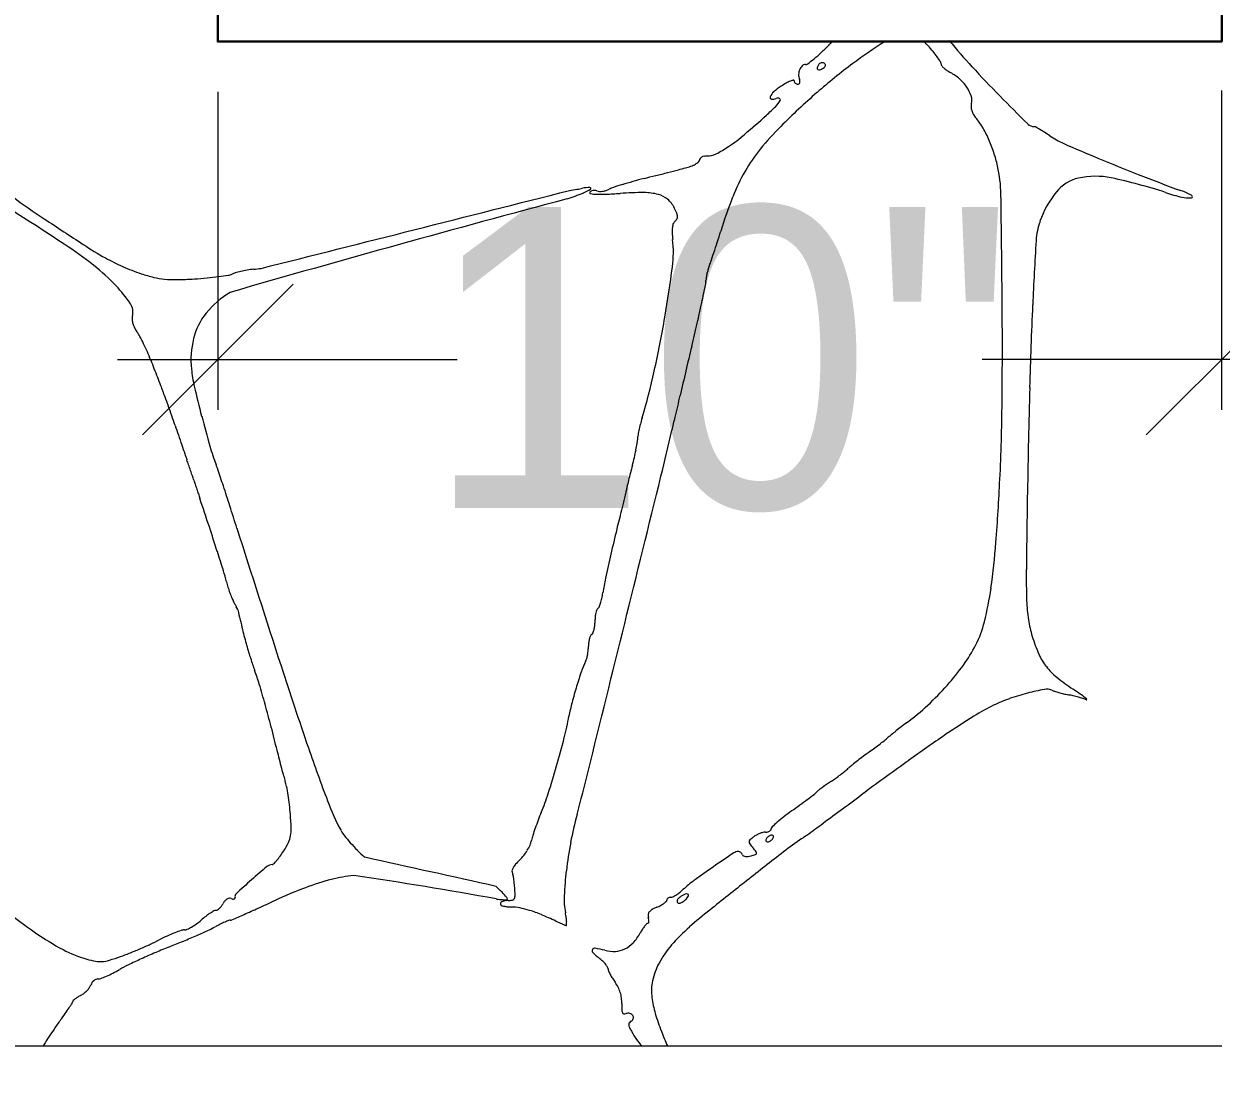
# Model space of a CAD drawing. Header units: millimetres. Extents: x 56222 to 3066687, y -650199 to -121287.
# Drawn here: x 141472.14 to 141484.07, y -184165.5 to -184155.07 of the extents above; entities that cross this region are included whole.
import ezdxf

# ---------------------------------------------------------------- set-up
doc = ezdxf.new("R2010")
doc.units = ezdxf.units.MM
doc.header["$MEASUREMENT"] = 0
doc.header["$PDMODE"] = 35
doc.linetypes.add('DASHED', pattern=[0.75, 0.5, -0.25])
doc.layers.get('Defpoints').update_dxf_attribs({"color": 220})
for name, color, linetype, lineweight in [('FURNITURE', 32, 'Continuous', 9), ('furniture dimensions', 1, 'DASHED', 0), ('wall', 7, 'Continuous', 30), ('XX~SLAB ( BEAM )~ ( DIM )', 7, 'Continuous', 9)]:
    doc.layers.add(name, color=color, linetype=linetype, lineweight=lineweight)
doc.styles.add('century g', font='GOTHIC.TTF')
doc.dimstyles.new('Archana', dxfattribs={"dimtxt": 2, "dimasz": 0.75, "dimexe": 0.5, "dimexo": 0.5, "dimgap": 0, "dimtad": 0, "dimzin": 0, "dimdsep": 46, "dimlunit": 4, "dimtxsty": 'century g', "dimblk": 'OBLIQUE', "dimcen": 0, "dimdle": 1, "dimclrd": 256, "dimclre": 256, "dimclrt": 256, "dimadec": 0, "dimazin": 0, "dimtfac": 1, "dimtofl": 0, "dimtmove": 1, "dimatfit": 3, "dimfxl": 1, "dimfxlon": 1, "dimtolj": 1, "dimtzin": 0, "dimlwd": -1, "dimlwe": -1, "dimarcsym": 0})

# ---------------------------------------------------------------- blocks, each defined once
blk = doc.blocks.new('_Oblique')
at = {"layer": 'wall', "color": 0, "lineweight": -2}
blk.add_line((-0.5, -0.5), (0.5, 0.5), dxfattribs=at)
blk = doc.blocks.new('*D447')
at = {"layer": 'Defpoints', "color": 0, "linetype": 'Continuous', "lineweight": 30, "transparency": 16777216}
for p in [(141474.073, -184155.242), (141484.071, -184155.228), (141484.071, -184158.409)]:
    blk.add_point(p, dxfattribs=at)
at = {"layer": 'furniture dimensions', "color": 5, "linetype": 'ByBlock', "transparency": 16777216}
blk.add_line((141474.073, -184155.742), (141474.073, -184158.909), dxfattribs=at)
at = {"layer": 'furniture dimensions', "color": 5, "linetype": 'Continuous', "transparency": 16777216}
for p, q in [((141484.071, -184155.728), (141484.071, -184158.909)), ((141473.073, -184158.409), (141476.458, -184158.409)), ((141485.071, -184158.409), (141481.687, -184158.409))]:
    blk.add_line(p, q, dxfattribs=at)
at = {"layer": 'furniture dimensions', "color": 5, "linetype": 'Continuous', "transparency": 16777216, "xscale": 1.5, "yscale": 1.5, "zscale": 1.5, "rotation": 180}
blk.add_blockref('_Oblique', (141474.073, -184158.409), dxfattribs=at)
at = {"layer": 'furniture dimensions', "color": 5, "linetype": 'Continuous', "transparency": 16777216, "xscale": 1.5, "yscale": 1.5, "zscale": 1.5}
blk.add_blockref('_Oblique', (141484.071, -184158.409), dxfattribs=at)
at = {"layer": 'furniture dimensions', "linetype": 'Continuous', "lineweight": 0, "transparency": 16777216, "insert": (141479.072, -184158.409), "char_height": 3, "attachment_point": 5, "style": 'century g'}
blk.add_mtext('\\A1;10"', dxfattribs=at)

msp = doc.modelspace()

# ---------------------------------------------------------------- linework, layer by layer
at = {"layer": 'FURNITURE', "lineweight": 30}
msp.add_line((141484.073, -184155.242), (141474.073, -184155.242), dxfattribs=at)
at = {"layer": 'FURNITURE', "linetype": 'Continuous', "lineweight": 0}
msp.add_line((141451.073, -184165.242), (141484.073, -184165.242), dxfattribs=at)
at = {"layer": 'FURNITURE', "lineweight": 30}
msp.add_lwpolyline([(141474.073, -184154.242), (141484.073, -184154.242), (141484.073, -184155.242), (141474.073, -184155.242)], close=True, dxfattribs=at)
at = {"layer": 'FURNITURE', "lineweight": 0}
for centre, radius, start, end in [((141482.667, -184157.782), 3.544, 134.2091, 135), ((141483.265, -184159.301), 4.792, 122.1863, 126.7386), ((141481.016, -184155.729), 0.571, 121.5468, 122.1862), ((141479.75, -184156.584), 1.909, 42.8865, 44.6721), ((141486.042, -184151.405), 6.047, 219.2502, 222.5218), ((141478.895, -184154.067), 1.75, 309.6767, 312.8086), ((141478.169, -184153.283), 2.818, 312.8086, 315), ((141480.119, -184156.241), 1.405, 39.8627, 42.8866), ((141480.455, -184155.96), 0.967, 35.8605, 39.8628), ((141479.963, -184155.558), 0.101, 133.261, 158.1041), ((141479.926, -184155.519), 0.0482, 90, 133.261), ((141479.926, -184155.432), 0.0394, 270.0001, 307.4939), ((141478.691, -184153.821), 2.069, 307.4939, 309.6768), ((141483.873, -184160.116), 5.809, 126.7386, 131.263), ((141480.163, -184155.538), 0.125, 148.2825, 163.4683), ((141480.058, -184155.507), 0.0153, 163.4683, 234.237), ((141480.093, -184155.495), 0.0428, 126.6279, 148.2825), ((141480.093, -184155.494), 0.0416, 104.503, 126.6279), ((141480.005, -184155.347), 0.187, 290.2077, 301.7174), ((141480.092, -184155.493), 0.0401, 81.914, 104.5031), ((141480.093, -184155.49), 0.0378, 58.2825, 81.914), ((141480.05, -184155.42), 0.101, 301.7174, 313.5847), ((141480.091, -184155.492), 0.0398, 35.6293, 58.2826), ((141480.103, -184155.476), 0.0234, 313.5848, 348.7749), ((141480.112, -184155.478), 0.015, 348.7748, 35.6291), ((141480.485, -184155.938), 0.93, 32.4416, 35.8605), ((141481.234, -184155.463), 0.0431, 0.5834, 32.4416), ((141481.308, -184155.462), 0.0311, 180.5833, 217.5294), ((141481.438, -184155.361), 0.196, 217.5295, 227.0077), ((141481.483, -184155.313), 0.262, 227.0078, 235.6606), ((141489.759, -184147.995), 11.091, 222.5217, 224.5992), ((141479.839, -184155.789), 0.166, 101.5307, 112.1551), ((141479.807, -184155.633), 0.00717, 359.9999, 101.5306), ((141479.995, -184155.571), 0.136, 158.104, 179.1399), ((141479.988, -184155.571), 0.13, 179.1399, 200.9936), ((141479.798, -184155.644), 0.0741, 6.1131, 20.9936), ((141480.062, -184155.502), 0.0217, 234.237, 290.2076), ((141481.532, -184155.242), 0.347, 235.6606, 242.6556), ((141481.176, -184155.93), 0.426, 48.0448, 62.6556), ((141481.156, -184155.953), 0.457, 34.1826, 48.0448), ((141479.695, -184155.839), 0.128, 131.2697, 158.3601), ((141480.067, -184156.264), 0.693, 123.4954, 131.2697), ((141485.21, -184161.64), 7.837, 131.263, 134.8779), ((141480.167, -184156.414), 0.873, 119.666, 123.4953), ((141479.91, -184155.963), 0.354, 112.1551, 119.6659), ((141479.844, -184155.633), 0.0301, 180, 204.735), ((141479.847, -184155.632), 0.0336, 204.7351, 227.5051), ((141479.849, -184155.63), 0.0362, 227.505, 249.327), ((141479.85, -184155.627), 0.0389, 249.3271, 270), ((141479.85, -184155.645), 0.0207, 269.9999, 305.9339), ((141479.849, -184155.645), 0.0218, 305.9339, 340.493), ((141479.836, -184155.64), 0.0358, 340.493, 6.1131), ((141481.231, -184155.901), 0.366, 18.8313, 34.1825), ((141479.59, -184155.798), 0.0158, 158.3601, 263.3471), ((141479.6, -184155.713), 0.102, 263.3472, 290.9936), ((141479.427, -184155.685), 0.287, 315.2288, 329.8314), ((141479.651, -184155.846), 0.0416, 65.3381, 110.9935), ((141479.662, -184155.822), 0.0148, 329.8313, 65.3382), ((141481.697, -184155.888), 0.121, 165.345, 182.2269), ((141481.456, -184155.825), 0.129, 345.345, 18.8312), ((141503.741, -184134.208), 30.727, 224.5992, 225.3368), ((141474.005, -184149.848), 8.256, 310.0733, 312.0869), ((141477.988, -184154.258), 2.313, 312.0868, 315.2289), ((141481.722, -184155.887), 0.146, 182.2269, 196.9034), ((141481.745, -184155.88), 0.17, 196.9034, 210.4006), ((141481.799, -184155.849), 0.232, 210.4006, 221.1016), ((141481.718, -184158.132), 2.887, 134.8779, 140.967), ((141481.201, -184156.37), 0.561, 30.0213, 41.1017), ((141480.505, -184156.772), 1.366, 24.3221, 30.0212), ((141482.206, -184155.998), 0.091, 225.3368, 270), ((141482.206, -184156.114), 0.025, 60.6055, 90.0001), ((141481.063, -184158.143), 2.354, 59.4558, 60.6054), ((141478.021, -184154.621), 2.019, 304.3388, 310.0734), ((141480.364, -184156.836), 1.52, 18.8328, 24.3221), ((141481.43, -184157.521), 1.632, 57.4755, 59.4558), ((141480.867, -184158.403), 2.678, 56.109, 57.4754), ((141482.858, -184155.439), 0.893, 236.109, 246.2686), ((141478.592, -184155.457), 1.006, 296.2092, 304.3388), ((141480.765, -184157.36), 1.66, 140.967, 150.182), ((141480.607, -184156.753), 1.263, 12.5246, 18.8329), ((141490.454, -184138.162), 19.766, 246.2686, 247.34), ((141478.672, -184156.177), 0.327, 290.4564, 299.0939), ((141478.719, -184156.263), 0.228, 299.0938, 308.7262), ((141478.848, -184156.423), 0.0234, 308.7262, 359.9999), ((141478.896, -184156.423), 0.0251, 140.9959, 180), ((141478.92, -184156.442), 0.0562, 119.6203, 140.9959), ((141478.935, -184156.468), 0.0861, 102.6673, 119.6202), ((141478.945, -184156.511), 0.129, 90.1678, 102.6672), ((141478.944, -184156.172), 0.209, 270.1678, 296.2093), ((141489.976, -184139.307), 18.525, 247.3399, 248.6832), ((141390.337, -183811.516), 356.128, 284.30307, 284.32232), ((141377.788, -183762.368), 406.854, 284.3224, 284.33982), ((141388.336, -183803.632), 364.262, 284.33991, 284.35733), ((141459.985, -184083.553), 75.317, 284.35736, 284.41351), ((141478.602, -184155.99), 0.526, 284.4135, 290.4564), ((141480.995, -184157.491), 1.925, 150.182, 158.6174), ((141480.454, -184156.787), 1.42, 0.9051, 12.5246), ((141482.815, -184157.336), 0.753, 77.8603, 102.979), ((141491.354, -184135.775), 22.317, 248.6832, 249.8513), ((141477.367, -184154.996), 1.74, 279.386, 281.2286), ((141477.782, -184157.091), 0.396, 90.3178, 101.2285), ((141477.78, -184156.704), 0.00867, 304.7261, 90.3177), ((141478.114, -184156.995), 0.317, 108.3175, 116.766), ((141479.289, -184160.543), 4.055, 107.0097, 108.3176), ((141479.365, -184160.794), 4.316, 105.5573, 107.0096), ((141479.615, -184161.691), 5.248, 104.303, 105.5573), ((141482.734, -184156.986), 0.395, 102.9791, 141.322), ((141481.806, -184162.025), 5.55, 72.1016, 77.8602), ((141477.073, -184149.887), 8.547, 233.8232, 236.4142), ((141518.584, -184311.256), 159.805, 104.87837, 106.12662), ((139240.078, -175302.256), 9132.799, 284.1617097, 284.1815992), ((141475.955, -184152.242), 4.838, 289.2744, 291.2854), ((141476.799, -184151.562), 5.221, 278.574, 279.386), ((141477.58, -184156.415), 0.36, 291.2853, 304.7262), ((141477.788, -184156.747), 0.00906, 148.2826, 261.5688), ((141477.807, -184156.759), 0.0322, 119.5406, 148.2825), ((141477.866, -184156.216), 0.546, 261.5688, 267.7852), ((141477.82, -184156.781), 0.0578, 100.9895, 119.5406), ((141477.823, -184156.795), 0.0715, 84.3986, 100.9895), ((141477.822, -184156.802), 0.079, 69.0064, 84.3985), ((141477.891, -184155.578), 1.184, 267.7852, 272.3435), ((141477.876, -184156.661), 0.0726, 249.0064, 268.5684), ((141477.879, -184156.536), 0.198, 268.5683, 277.8355), ((141477.876, -184156.508), 0.226, 277.8356, 286.6637), ((141477.712, -184151.201), 5.565, 272.3436, 273.7897), ((141477.886, -184156.544), 0.189, 286.6637, 296.766), ((141478.337, -184160.632), 3.887, 90.2425, 93.7898), ((141478.322, -184157.287), 0.541, 75.0544, 90.2426), ((141478.402, -184156.988), 0.232, 49.1734, 75.0545), ((141478.373, -184157.022), 0.277, 26.513, 49.1734), ((141483.809, -184158.594), 4.948, 158.6174, 162.786), ((141357.559, -184158.728), 124.33, 0.42805, 0.90498), ((141483.224, -184157.378), 1.022, 141.322, 160.1724), ((141484.282, -184154.359), 2.507, 252.1015, 256.0261), ((141483.382, -184157.502), 0.827, 61.6662, 69.8514), ((141483.74, -184156.538), 0.261, 256.0261, 276.7313), ((141483.769, -184156.785), 0.0122, 276.7314, 61.6662), ((141455.446, -184183.161), 31.036, 56.57, 57.869), ((141477.952, -184157.232), 0.747, 22.1046, 26.513), ((141494.166, -184124.146), 39.446, 236.4142, 237.0893), ((141478.779, -184157.118), 0.18, 159.4364, 172.1853), ((141478.665, -184157.075), 0.0576, 129.6902, 159.4366), ((141478.58, -184156.973), 0.0747, 309.6901, 331.8577), ((141478.548, -184156.99), 0.104, 3.2316, 22.1047), ((141478.605, -184156.987), 0.047, 331.8577, 3.2316), ((141482.904, -184157.263), 0.681, 160.1724, 176.5405), ((141478.912, -184157.136), 0.314, 172.1853, 181.7521), ((141479.417, -184157.121), 0.818, 181.7521, 186.4309), ((141466.628, -184153.271), 13.039, 342.2734, 342.7861), ((141470.163, -184160.867), 4.323, 51.7706, 56.5701), ((141475.067, -184153.657), 4.295, 237.0892, 240.5366), ((141477.471, -184157.34), 1.14, 352.7523, 6.4309), ((141468.759, -184153.952), 10.802, 341.6831, 342.2735), ((141527.797, -184159.977), 45.656, 176.5406, 177.3466), ((141473.891, -184155.739), 1.903, 240.5365, 246.3024), ((141469.327, -184154.14), 10.203, 341.1535, 341.6831), ((141471.54, -184159.118), 2.097, 43.524, 51.7705), ((141474.01, -184155.466), 2.201, 246.3023, 251.4721), ((141474.55, -184158.672), 1.167, 102.2717, 105.0648), ((141474.583, -184158.825), 1.324, 99.4185, 102.2717), ((141474.597, -184158.907), 1.408, 96.6929, 99.4184), ((141473.992, -184153.754), 3.781, 276.6928, 277.7706), ((141466.92, -184155.999), 11.775, 350.2881, 352.7522), ((141479.489, -184157.671), 0.556, 163.5891, 167.6959), ((141479.287, -184157.611), 0.346, 157.7263, 163.5892), ((141478.231, -184157.179), 0.795, 337.7263, 341.1535), ((141473.844, -184155.962), 1.678, 251.472, 255.9584), ((141473.611, -184156.896), 0.715, 255.9583, 264.45), ((141473.637, -184156.629), 0.983, 264.4499, 271.3842), ((141473.54, -184152.648), 4.966, 271.3841, 273.4719), ((141473.575, -184153.221), 4.392, 273.4719, 275.1213), ((141473.69, -184154.504), 3.103, 275.1214, 277.2612), ((141473.668, -184154.331), 3.277, 277.2613, 278.9497), ((141474.159, -184157.447), 0.123, 278.9497, 297.1156), ((141474.288, -184157.7), 0.161, 105.0648, 117.1156), ((141478.712, -184157.621), 0.224, 348.171, 0), ((141479.151, -184157.621), 0.215, 171.8512, 180), ((141479.462, -184157.665), 0.529, 167.6958, 171.8512), ((141472.091, -184158.595), 1.337, 33.774, 43.5239), ((141474.633, -184158.488), 0.866, 120.2683, 141.2885), ((141455.097, -184152.675), 24.351, 347.7521, 348.171), ((141473.077, -184157.936), 0.151, 345.345, 33.774), ((141463.613, -184154.523), 15.637, 346.9802, 347.7521), ((141418.15, -184158.276), 63.738, 359.49779, 0.42804), ((141522.68, -184159.74), 40.534, 177.3466, 178.5104), ((141473.327, -184158.001), 0.107, 165.345, 184.0808), ((141473.417, -184157.995), 0.197, 184.0809, 195.9292), ((141474.472, -184158.359), 0.66, 141.2886, 166.0288), ((141467.499, -184156.098), 11.188, 347.4713, 350.2881), ((141473.459, -184157.983), 0.241, 195.9292, 206.6794), ((141473.504, -184157.96), 0.292, 206.6795, 215.9788), ((141472.93, -184158.377), 0.418, 28.4265, 35.9788), ((141454.203, -184152.347), 25.296, 346.4418, 346.9802), ((141471.633, -184159.079), 1.893, 25.9668, 28.4265), ((141471.421, -184159.182), 2.128, 23.5272, 25.9667), ((141474.686, -184158.412), 0.88, 166.0289, 185.9669), ((141471.671, -184159.073), 1.856, 20.8234, 23.5272), ((141614.471, -184190.997), 139.567, 166.44174, 166.54487), ((141495.226, -184150.115), 23.345, 200.8234, 201.0416), ((141501.288, -184147.783), 29.84, 201.0415, 201.223), ((141498.721, -184148.779), 27.087, 201.2229, 201.406), ((141475.205, -184158.358), 1.402, 185.9669, 193.0615), ((141472.086, -184157.117), 6.489, 343.2357, 347.4713), ((141616.026, -184191.369), 141.165, 166.54487, 166.64708), ((141480.09, -184156.083), 7.076, 201.4059, 201.9028), ((141471.446, -184159.558), 2.241, 20.2878, 21.9028), ((141485.654, -184155.933), 12.129, 193.0614, 194.5114), ((141585.937, -184161.385), 103.812, 178.51033, 179.08695), ((141463.745, -184162.405), 10.452, 19.7725, 20.2877), ((141601.272, -184187.867), 126.002, 166.64713, 166.74728), ((141462.241, -184158.662), 19.645, 357.2622, 359.4978), ((141462.598, -184162.817), 11.67, 19.2583, 19.7724), ((141464.087, -184162.297), 10.093, 18.6851, 19.2583), ((141521.122, -184143.009), 50.115, 198.685, 198.8003), ((141485.115, -184156.073), 11.571, 194.5114, 196.0414), ((141479.771, -184159.432), 1.537, 165.6607, 168.1), ((141479.783, -184159.436), 1.549, 163.2357, 165.6606), ((141497.494, -184163.425), 19.385, 166.7473, 167.1465), ((141528.041, -184140.653), 57.424, 198.80027, 198.90432), ((141478.03, -184159.207), 0.223, 350.544, 360), ((141478.465, -184159.207), 0.212, 170.5081, 180), ((141479.595, -184159.395), 1.357, 168.1, 170.5081), ((141451.228, -184152.868), 28.071, 346.1894, 347.1465), ((141522.269, -184142.63), 51.323, 198.9043, 199.0086), ((141475.86, -184158.734), 1.941, 196.0415, 201.7712), ((141476.035, -184158.867), 2.248, 346.7089, 348.6764), ((141476.252, -184158.91), 2.026, 348.6764, 350.544), ((141483.901, -184155.848), 10.742, 199.0086, 199.3412), ((141463.778, -184162.911), 10.584, 19.0541, 19.3412), ((141475.771, -184158.805), 2.519, 344.9025, 346.7089), ((141457.675, -184165.019), 17.041, 18.8531, 19.0541), ((141458.472, -184164.747), 16.199, 18.6505, 18.8531), ((141473.322, -184159.748), 0.791, 18.2314, 21.7713), ((141408.095, -184181.233), 69.466, 18.08631, 18.23138), ((141483.094, -184160.788), 5.068, 165.7152, 166.592), ((141483.618, -184160.921), 5.609, 164.9025, 165.7152), ((141468.088, -184161.501), 6.051, 18.2278, 18.6504), ((141494.866, -184152.682), 22.142, 198.2278, 198.3387), ((141516.887, -184145.383), 45.342, 198.3387, 198.4036), ((141429.228, -184174.331), 47.235, 17.8336, 18.0864), ((139780.571, -183742.185), 1748.465, 346.139807, 346.189311), ((141478.643, -184159.788), 0.507, 167.4204, 171.6172), ((141482.641, -184160.68), 4.603, 166.5921, 167.4203), ((141459.052, -184158.509), 22.837, 355.6835, 357.2621), ((141516.902, -184145.378), 45.358, 198.4036, 198.4685), ((141495, -184152.693), 22.266, 198.4685, 198.579), ((141425.611, -184176.017), 50.937, 18.2385, 18.579), ((141475.267, -184159.126), 2.936, 345.6209, 346.7542), ((141475.576, -184159.198), 2.618, 346.7542, 347.8873), ((141477.623, -184159.638), 0.525, 347.8873, 351.6172), ((141666.6, -184162.67), 184.486, 179.08695, 179.32553), ((141403.028, -184182.76), 74.757, 17.65445, 17.83367), ((141483.804, -184161.504), 5.927, 164.3895, 166.2751), ((141475.565, -184159.202), 2.628, 344.3895, 345.6208), ((141449.053, -184168.292), 26.255, 17.6792, 18.2384), ((141778.656, -184063.21), 319.437, 197.65451, 197.9128), ((141494.456, -184164.106), 16.891, 166.2752, 167.1385), ((141475.201, -184159.728), 6.642, 351.7243, 355.6835), ((141454.94, -184166.415), 20.077, 17.0991, 17.6792), ((141495.165, -184164.267), 17.618, 167.1385, 167.9369), ((141472.073, -184161.145), 2.152, 14.1041, 17.0991), ((141489.027, -184160.58), 6.901, 179.3255, 181.9039), ((141475.154, -184160.371), 1.026, 194.1041, 197.1991), ((141480.43, -184161.119), 2.551, 167.937, 171.2613), ((141475.437, -184160.283), 1.322, 197.199, 199.7582), ((141475.32, -184160.325), 1.197, 199.7582, 202.3533), ((141477.086, -184160.605), 0.832, 347.4437, 351.2613), ((141478.15, -184160.157), 3.663, 346.3863, 351.7244), ((141474.519, -184160.655), 0.331, 202.3534, 209.1039), ((141472.945, -184161.531), 1.47, 27.8801, 29.1039), ((141473.289, -184161.349), 1.082, 26.3401, 27.8801), ((141473.26, -184161.363), 1.113, 25.0877, 26.34), ((141477.843, -184160.861), 0.0305, 301.7174, 337.7817), ((141477.398, -184160.68), 0.511, 337.7817, 342.4019), ((141477.338, -184160.661), 0.574, 342.402, 347.4436), ((141483.813, -184160.753), 1.684, 181.9039, 188.3789), ((141474.223, -184160.912), 0.05, 13.167, 25.088), ((141487.595, -184157.784), 13.682, 193.1668, 194.0139), ((141478.286, -184161.015), 0.456, 174.5382, 180), ((141478.156, -184161.002), 0.325, 167.5019, 174.5383), ((141478.089, -184160.987), 0.256, 160.2449, 167.5018), ((141477.873, -184160.91), 0.0264, 121.7175, 160.2448), ((141479.929, -184159.697), 5.782, 194.0139, 195.6262), ((139681.614, -183717.767), 1850.39, 346.092773, 346.139756), ((141477.597, -184161.042), 0.231, 337.6949, 345.9637), ((141477.53, -184161.026), 0.3, 345.9638, 353.7265), ((141477.432, -184161.015), 0.399, 353.7265, 0), ((141480.714, -184160.778), 1.024, 332.604, 346.3863), ((141483.228, -184160.839), 1.092, 188.3789, 197.336), ((141478.072, -184161.261), 0.307, 172.839, 180), ((141478.011, -184161.253), 0.245, 164.3626, 172.839), ((141477.956, -184161.238), 0.188, 155.1537, 164.3626), ((141477.815, -184161.173), 0.0328, 121.7175, 155.1537), ((141477.782, -184161.118), 0.0315, 301.7174, 337.695), ((141483.767, -184160.671), 1.657, 197.3361, 203.8434), ((141478.217, -184160.176), 4.004, 195.6261, 197.5886), ((141477.285, -184161.257), 0.481, 344.5247, 349.384), ((141477.236, -184161.248), 0.53, 349.3841, 354.1348), ((141477.365, -184161.261), 0.4, 354.1349, 360), ((141480.172, -184160.498), 1.634, 324.3796, 332.6039), ((141482.801, -184161.098), 0.601, 203.8434, 217.7129), ((141476.862, -184160.606), 2.582, 197.5885, 200.3147), ((141517.078, -184147.762), 44.533, 197.9128, 199.0179), ((141478.428, -184161.763), 0.775, 153.1445, 160.8522), ((141477.6, -184161.344), 0.153, 333.1445, 344.5246), ((141479.487, -184160.007), 2.477, 318.3573, 324.3795), ((141482.834, -184161.073), 0.642, 217.7129, 231.0252), ((141472.196, -184162.333), 2.393, 16.8474, 20.3147), ((141481.444, -184162.811), 3.967, 160.8522, 163.1499), ((141483.726, -184159.969), 2.061, 231.0252, 236.6061), ((141465.085, -184164.487), 9.823, 15.6334, 16.8474), ((141481.495, -184162.826), 4.02, 163.1499, 165.5431), ((141479.292, -184159.833), 2.738, 312.6106, 318.3573), ((141482.782, -184164.22), 2.572, 100.6616, 104.4739), ((141482.33, -184161.819), 0.129, 67.0928, 100.6616), ((141482.494, -184161.432), 0.291, 247.0929, 252.7587), ((141482.854, -184160.273), 1.505, 252.7587, 254.4372), ((141480.558, -184164.775), 3.695, 55.2652, 56.6061), ((141479.508, -184162.314), 1.969, 165.5431, 169.6256), ((141482.452, -184163.195), 1.494, 109.2825, 115.8313), ((141482.703, -184163.914), 2.256, 104.4739, 109.2826), ((141482.904, -184160.092), 1.693, 254.4372, 256.1171), ((141482.869, -184160.233), 1.548, 256.1171, 257.9141), ((141482.217, -184163.281), 1.57, 76.1033, 77.9141), ((141482.108, -184163.721), 2.023, 74.6061, 76.1033), ((141482.157, -184163.541), 1.836, 73.0923, 74.606), ((141482.138, -184162.497), 0.923, 51.5041, 55.2652), ((141482.548, -184162.257), 0.494, 69.0707, 73.0923), ((141482.662, -184161.838), 0.0811, 35.6343, 51.5041), ((141482.725, -184161.793), 0.00291, 249.0707, 35.6344), ((141463.422, -184164.952), 11.549, 14.4622, 15.6334), ((141479.227, -184159.762), 2.835, 307.0114, 312.6106), ((141482.679, -184163.665), 2.016, 115.8312, 122.1967), ((141462.941, -184165.076), 12.047, 13.3276, 14.4623), ((141474.526, -184161.402), 3.096, 345.579, 349.6255), ((141484.548, -184166.809), 5.996, 127.6989, 128.34), ((141484.221, -184166.387), 5.461, 127.0113, 127.6989), ((141487.221, -184170.878), 10.541, 122.1967, 124.0657), ((141468.208, -184159.777), 9.62, 343.8407, 345.579), ((141480.242, -184161.586), 0.775, 308.2482, 311.1557), ((141481.424, -184162.938), 1.021, 128.9786, 131.1558), ((141484.146, -184166.302), 5.348, 128.3401, 128.9786), ((141490.22, -184175.314), 15.895, 124.0658, 125.656), ((141480.689, -184160.871), 6.193, 193.3277, 194.1665), ((141493.349, -184155.941), 19.434, 199.018, 200.6771), ((141477.798, -184158.484), 4.724, 305.8038, 306.6437), ((141477.639, -184158.272), 4.989, 306.6437, 307.45), ((141477.971, -184158.704), 4.444, 307.45, 308.2482), ((141481.281, -184160.722), 6.804, 194.1665, 194.9482), ((141482.681, -184165.248), 3.619, 128.1662, 129.2541), ((141482.915, -184165.546), 3.997, 127.0886, 128.1662), ((141482.411, -184164.88), 3.162, 125.8038, 127.0885), ((141502.614, -184192.589), 37.156, 125.6561, 126.4992), ((141480.57, -184160.912), 6.068, 194.9481, 195.7271), ((141468.186, -184159.771), 9.643, 342.1317, 343.8407), ((141453.831, -184156.583), 24.654, 345.0619, 346.0928), ((141479.128, -184161.024), 1.903, 305.3241, 307.0732), ((141479.168, -184161.076), 1.837, 307.0733, 308.8343), ((141479.842, -184161.914), 0.761, 308.8343, 312.2344), ((141480.981, -184163.169), 0.933, 129.2541, 132.2344), ((141475.85, -184162.241), 1.164, 195.7271, 198.374), ((141474.348, -184162.74), 0.418, 10.9413, 18.3741), ((141472.437, -184163.109), 2.366, 8.8789, 10.9413), ((141481.012, -184163.887), 1.525, 126.523, 128.29), ((141481.108, -184164.016), 1.686, 124.7753, 126.523), ((141480.906, -184163.726), 1.332, 122.6902, 124.7753), ((141479.591, -184161.678), 1.102, 302.6902, 305.3241), ((141472.134, -184163.157), 2.672, 6.8058, 8.8789), ((141475.135, -184162.011), 2.342, 337.2401, 342.1317), ((141476.281, -184157.941), 6.077, 307.1146, 307.8746), ((141479.743, -184162.393), 0.437, 307.8746, 313.0782), ((141480.314, -184163.003), 0.399, 128.29, 133.0783), ((141382.019, -184029.609), 165.589, 306.40586, 306.49914), ((141472.254, -184163.142), 2.551, 4.6591, 6.8058), ((141477.437, -184161.946), 2.427, 200.6771, 208.3583), ((141481.232, -184164.922), 2.482, 125.5225, 127.7631), ((141475.234, -184156.521), 7.84, 305.5225, 306.2566), ((141476.105, -184157.709), 6.367, 306.2566, 307.1147), ((141417.58, -184077.832), 105.672, 306.27521, 306.40584), ((141471.854, -184163.175), 2.952, 2.0049, 4.6592), ((141479.811, -184163.957), 2.723, 159.2705, 161.0626), ((141479.42, -184163.809), 2.305, 157.24, 159.2705), ((141481.52, -184163.97), 4.004, 165.062, 169.1456), ((141480.848, -184164.393), 1.829, 131.0901, 133.2778), ((141480.608, -184164.118), 1.464, 127.763, 131.0901), ((141391.23, -184041.929), 150.208, 306.19772, 306.27518), ((141474.441, -184163.084), 0.363, 349.5884, 2.0049), ((141475.599, -184162.939), 0.338, 208.3582, 218.4735), ((141479.541, -184163.864), 2.438, 161.0627, 162.8681), ((141479.547, -184163.342), 0.227, 118.6726, 127.1128), ((141479.588, -184163.417), 0.312, 112.021, 118.6726), ((141479.578, -184163.392), 0.285, 105.1866, 112.0211), ((141479.532, -184163.221), 0.108, 91.0411, 105.1867), ((141479.528, -184163.012), 0.101, 271.0412, 283.5022), ((141479.535, -184163.044), 0.0682, 283.5023, 300.2443), ((141479.547, -184163.064), 0.0448, 300.2442, 321.2428), ((141479.567, -184163.08), 0.0197, 321.243, 360), ((141479.612, -184163.08), 0.0253, 133.2778, 180), ((141473.947, -184162.807), 0.926, 327.737, 333.7599), ((141474.55, -184163.104), 0.253, 333.7598, 349.5884), ((141476.704, -184162.061), 1.749, 218.4734, 221.4662), ((141476.882, -184161.903), 1.987, 221.4662, 224.4448), ((141476.71, -184163.026), 0.52, 328.89, 335.4742), ((141476.989, -184163.153), 0.214, 335.4742, 348.2549), ((141477.746, -184163.311), 0.559, 162.8682, 168.2549), ((141481.461, -184163.959), 3.943, 169.1456, 173.2762), ((141479.393, -184163.212), 0.0284, 132.5957, 176.403), ((141479.396, -184163.212), 0.0311, 176.4032, 217.4463), ((141479.857, -184162.859), 0.612, 217.4464, 222.1447), ((141479.707, -184163.554), 0.492, 127.1128, 132.5957), ((141479.575, -184163.2), 0.0442, 148.2826, 165.8411), ((141479.549, -184163.194), 0.0175, 165.8409, 200.905), ((141479.545, -184163.195), 0.013, 200.9052, 243.113), ((141479.591, -184163.21), 0.0626, 133.5734, 148.2825), ((141479.55, -184163.186), 0.0238, 243.113, 270.0001), ((141479.605, -184163.225), 0.0834, 121.7175, 133.5733), ((141479.55, -184163.168), 0.0417, 270, 289.4873), ((141479.602, -184163.22), 0.0778, 109.4875, 121.7175), ((141479.538, -184163.134), 0.0778, 289.4875, 301.7175), ((141479.59, -184163.186), 0.0417, 90, 109.4873), ((141479.535, -184163.129), 0.0834, 301.7175, 313.5733), ((141479.59, -184163.168), 0.0238, 63.113, 90.0001), ((141479.549, -184163.144), 0.0626, 313.5734, 328.2825), ((141479.595, -184163.159), 0.013, 20.9052, 63.113), ((141479.565, -184163.154), 0.0442, 328.2826, 345.8411), ((141479.591, -184163.16), 0.0175, 345.8409, 20.905), ((141482.111, -184166.414), 3.925, 124.4586, 127.7544), ((141478.795, -184161.581), 1.936, 304.4586, 306.1976), ((141474.143, -184162.959), 0.677, 319.7141, 324.4321), ((141473.808, -184162.719), 1.09, 324.4321, 327.7369), ((141476.791, -184161.992), 1.86, 224.4449, 227.5744), ((141312.975, -184901.181), 755.513, 77.472913, 77.574615), ((141476.823, -184163.118), 0.375, 313.7729, 322.4381), ((141476.68, -184163.008), 0.556, 322.4381, 328.89), ((141490.32, -184179.938), 19.988, 123.7598, 124.4607), ((141479.258, -184163.39), 0.0833, 90, 123.7599), ((141479.258, -184163.34), 0.0329, 68.1033, 90), ((141479.252, -184163.356), 0.0502, 52.161, 68.1033), ((141479.25, -184163.359), 0.0535, 36.7171, 52.1608), ((141479.257, -184163.353), 0.0442, 18.8839, 36.7172), ((141479.317, -184163.333), 0.0184, 198.8838, 244.9298), ((141479.339, -184163.286), 0.0704, 244.9298, 261.9093), ((141479.345, -184163.243), 0.114, 261.9094, 275.26), ((141515.378, -184209.372), 58.258, 127.75435, 128.21409), ((141479.339, -184163.176), 0.18, 275.2599, 284.7188), ((141479.22, -184162.724), 0.648, 284.7189, 288.8724), ((141478.757, -184163.855), 0.872, 38.7855, 42.1446), ((141479.424, -184163.321), 0.0167, 288.8724, 346.8762), ((141479.421, -184163.321), 0.0194, 346.8763, 38.7855), ((141479.366, -184169.18), 7.473, 129.9978, 131.5551), ((141474.614, -184163.516), 0.0789, 90, 129.9978), ((141474.614, -184163.415), 0.022, 270, 315.7851), ((141474.159, -184162.972), 0.657, 315.7851, 319.7141), ((141477.019, -184163.498), 0.0168, 154.6982, 211.7175), ((141477.223, -184163.594), 0.242, 146.5724, 154.6981), ((141477.298, -184163.644), 0.333, 138.9116, 146.5724), ((141477.475, -184163.798), 0.567, 133.7731, 138.9116), ((141480.875, -184163.89), 3.354, 173.2762, 177.5459), ((141483.432, -184169.901), 7.814, 124.4607, 126.1722), ((141480.904, -184170.915), 9.791, 131.5551, 132.7656), ((141475.764, -184165.804), 2.288, 104.0831, 110.9577), ((141475.576, -184165.056), 1.518, 95.6333, 104.0831), ((141469.552, -184203.811), 40.692, 79.6741, 81.6986), ((141476.957, -184163.536), 0.0561, 12.1923, 31.7174), ((141476.124, -184163.716), 0.908, 9.6282, 12.1924), ((141476.078, -184163.724), 0.955, 6.7085, 9.6281), ((141475.775, -184163.76), 1.259, 4.3361, 6.7085), ((141479.576, -184164.628), 1.282, 126.172, 132.6844), ((141512.025, -184205.113), 52.837, 128.2141, 128.7213), ((141474.281, -184163.754), 0.0368, 132.7656, 195.0742), ((141476.706, -184168.263), 4.922, 110.9578, 114.8352), ((141475.35, -184165.211), 2.159, 43.9494, 46.1355), ((141474.279, -184166.244), 3.647, 42.8624, 43.9494), ((141475.688, -184163.766), 1.347, 1.0783, 4.3361), ((141478.404, -184163.369), 0.438, 302.1413, 307.7968), ((141478.346, -184163.294), 0.532, 307.7968, 312.6843), ((141478.937, -184164.171), 0.486, 115.356, 122.3101), ((141478.743, -184163.763), 0.034, 66.885, 115.3561), ((141478.752, -184163.743), 0.0115, 326.8363, 66.885), ((141473.972, -184163.749), 0.171, 313.4296, 323.267), ((141473.945, -184163.728), 0.205, 323.267, 331.845), ((141474.242, -184163.887), 0.132, 138.5353, 151.845), ((141474.213, -184163.862), 0.0937, 121.3309, 138.5354), ((141474.2, -184163.839), 0.0677, 100.8171, 121.3309), ((141474.194, -184163.81), 0.0377, 69.0063, 100.8171), ((141474.24, -184163.689), 0.0918, 249.0065, 260.0743), ((141474.229, -184163.751), 0.0289, 260.0742, 286.2548), ((141474.234, -184163.768), 0.0115, 286.2548, 332.6602), ((141474.233, -184163.767), 0.013, 332.6601, 15.0741), ((141465.523, -184144.099), 21.704, 294.3645, 294.8353), ((141476.955, -184163.196), 0.593, 259.3747, 263.5504), ((141476.904, -184163.827), 0.0165, 130.9911, 180), ((141476.902, -184163.827), 0.0143, 180, 240.9921), ((141476.921, -184163.498), 0.288, 263.5504, 270.71), ((141476.935, -184163.863), 0.0635, 112.9829, 130.9912), ((141476.955, -184163.732), 0.124, 240.9922, 253.5089), ((141476.953, -184163.904), 0.108, 99.2776, 112.9829), ((141476.979, -184163.652), 0.206, 253.5089, 263.5798), ((141476.922, -184163.594), 0.193, 270.7101, 278.5543), ((141476.964, -184163.977), 0.182, 90, 99.2776), ((141476.95, -184163.777), 0.00755, 278.5543, 0.0001), ((141476.937, -184163.777), 0.0204, 360, 42.8624), ((141476.998, -184163.483), 0.376, 263.5798, 270.0001), ((141476.964, -184163.61), 0.185, 270, 283.2273), ((141477, -184163.76), 0.0309, 283.2272, 332.8691), ((141476.966, -184163.742), 0.0693, 332.8691, 1.0783), ((141478.278, -184163.779), 0.755, 177.5459, 190.4637), ((141478.268, -184163.432), 0.465, 292.5001, 297.7195), ((141478.345, -184163.578), 0.299, 297.7195, 304.9849), ((141478.385, -184163.635), 0.229, 304.9848, 312.4838), ((141478.528, -184163.791), 0.0184, 312.4837, 0), ((141478.567, -184163.791), 0.0213, 149.2533, 179.9999), ((141478.576, -184163.796), 0.0315, 126.3205, 149.2534), ((141478.582, -184163.803), 0.0407, 106.4387, 126.3205), ((141478.585, -184163.815), 0.0525, 90, 106.4386), ((141478.585, -184163.717), 0.0454, 270, 296.4536), ((141478.442, -184163.43), 0.366, 296.4537, 302.1413), ((141478.678, -184163.801), 0.0298, 156.563, 184.8751), ((141478.667, -184163.802), 0.0187, 184.8751, 225), ((141478.696, -184163.809), 0.0502, 135.6538, 156.5631), ((141478.666, -184163.803), 0.0177, 224.9999, 272.6774), ((141478.726, -184163.838), 0.0914, 122.3101, 135.6538), ((141478.664, -184163.758), 0.0631, 272.6773, 291.221), ((141478.648, -184163.717), 0.107, 291.221, 305.3501), ((141478.607, -184163.659), 0.178, 305.3501, 315.0001), ((141478.575, -184163.627), 0.223, 314.9999, 326.8363), ((141474.621, -184160.685), 4.166, 230.0974, 235.4318), ((141474.574, -184164.749), 1.01, 127.9593, 131.2836), ((141474.398, -184164.523), 0.724, 123.6924, 127.9593), ((141474.366, -184164.475), 0.665, 119.8683, 123.6923), ((141474.054, -184163.932), 0.0397, 89.9999, 119.8683), ((141474.054, -184163.862), 0.0299, 270, 302.488), ((141474.001, -184163.778), 0.129, 302.4882, 313.4298), ((141460.472, -184132.249), 34.585, 293.4122, 293.6332), ((141469.507, -184152.898), 12.045, 293.6331, 294.3646), ((141476.998, -184164.292), 0.432, 78.927, 90.0001), ((141476.902, -184164.781), 0.93, 72.6814, 78.927), ((141476.751, -184165.266), 1.439, 67.6973, 72.6814), ((141475.958, -184167.198), 3.526, 65.1461, 67.6972), ((141476.464, -184164.114), 1.09, 7.6926, 10.4638), ((141477.084, -184164.03), 0.465, 2.4501, 7.6926), ((141478.431, -184163.944), 0.0713, 170.1558, 194.655), ((141478.414, -184163.941), 0.0547, 140.2756, 170.1559), ((141478.183, -184164.009), 0.184, 7.3582, 14.655), ((141478.449, -184163.97), 0.0998, 119.6692, 140.2755), ((141478.604, -184164.243), 0.413, 112.5, 119.6692), ((141482.71, -184168.55), 5.974, 128.7213, 131.2422), ((141474.197, -184165.517), 1.506, 108.914, 111.5206), ((141473.741, -184164.188), 0.101, 90.1256, 108.914), ((141473.741, -184164.018), 0.0695, 270.1256, 294.4712), ((141473.572, -184163.647), 0.477, 294.4712, 300.3404), ((141473.523, -184163.564), 0.573, 300.3404, 306.1045), ((141473.472, -184163.493), 0.661, 306.1044, 311.2835), ((141470.553, -184156.558), 8.275, 293.5919, 294.4717), ((141473.494, -184163.021), 1.174, 294.4718, 298.1899), ((141474.909, -184165.66), 1.82, 116.4579, 118.1898), ((141474.646, -184165.132), 1.231, 114.1356, 116.4579), ((141474.703, -184165.259), 1.369, 112.4005, 114.1356), ((141474.196, -184164.029), 0.0396, 90, 112.4005), ((141474.196, -184163.945), 0.0445, 269.9999, 293.4122), ((141487.236, -184142.851), 23.306, 245.146, 245.2343), ((141485.108, -184147.463), 18.226, 245.2342, 245.3403), ((141485.013, -184147.67), 17.999, 245.3402, 245.4308), ((141477.972, -184163.07), 1.065, 245.4306, 246.1415), ((141477.543, -184164.04), 0.00456, 246.1416, 356.8903), ((141477.237, -184164.023), 0.311, 356.8903, 2.4501), ((141478.865, -184164.449), 0.672, 146.7413, 150.365), ((141478.654, -184164.311), 0.42, 141.5896, 146.7413), ((141478.628, -184164.291), 0.387, 137.097, 141.5896), ((141478.356, -184164.038), 0.0154, 90.552, 137.097), ((141478.356, -184164.015), 0.00773, 270.5518, 335.8663), ((141478.325, -184164.001), 0.0419, 335.8665, 354.6551), ((141478.279, -184163.997), 0.0879, 354.6549, 7.3581), ((141480.019, -184165.481), 1.892, 131.2422, 139.0303), ((141473.897, -184161.737), 2.889, 235.4318, 241.8007), ((141472.319, -184161.874), 2.592, 294.687, 296.8589), ((141474.429, -184166.041), 2.079, 114.4494, 116.8588), ((141474.232, -184165.607), 1.602, 111.5206, 114.4494), ((141470.081, -184155.469), 9.461, 291.7973, 292.6872), ((141470.16, -184155.658), 9.257, 292.6872, 293.5918), ((141478.01, -184164.034), 0.27, 296.052, 317.6964), ((141477.801, -184163.844), 0.553, 317.6964, 330.3651), ((141473.082, -184163.257), 1.164, 241.8007, 254.3586), ((141472.389, -184162.329), 2.146, 289.4881, 291.9625), ((141471.412, -184159.907), 4.758, 291.9626, 293.3271), ((141471.378, -184159.828), 4.844, 293.3271, 294.6871), ((141476.306, -184170.959), 7.233, 113.2187, 114.4657), ((141475.85, -184169.894), 6.074, 111.7973, 113.2187), ((141477.825, -184164.295), 0.0242, 150.0935, 226.7151), ((141477.828, -184164.297), 0.0278, 80.4096, 150.0935), ((141478.532, -184163.545), 1.055, 226.7152, 231.8114), ((141477.633, -184165.453), 1.2, 75.7576, 80.4096), ((141478.018, -184163.935), 0.366, 255.7576, 272.6525), ((141478.024, -184164.064), 0.237, 272.6525, 296.0521), ((141479.316, -184164.87), 0.96, 139.0302, 151.9631), ((141473.014, -184163.497), 0.915, 254.3587, 260.0571), ((141472.902, -184164.136), 0.266, 260.0571, 274.3613), ((141472.896, -184164.056), 0.347, 274.3613, 286.3764), ((141472.386, -184162.32), 2.155, 286.3764, 289.4881), ((141473.831, -184165.782), 1.495, 115.7206, 119.4546), ((141475.999, -184170.283), 6.49, 114.4656, 115.7206), ((141477.634, -184164.686), 0.397, 45.8386, 51.8113), ((141477.69, -184164.629), 0.317, 38.7668, 45.8385), ((141477.74, -184164.588), 0.252, 31.3756, 38.7667), ((141479.071, -184164.74), 0.683, 151.9631, 167.5624), ((141472.879, -184164.492), 0.0833, 270, 290.4008), ((141472.508, -184163.496), 1.146, 290.4008, 293.4041), ((141472.47, -184163.407), 1.243, 293.4041, 296.7148), ((141472.309, -184163.088), 1.6, 296.7149, 299.4546), ((141477.925, -184164.475), 0.0355, 360, 31.3757), ((141478.011, -184164.475), 0.0505, 180, 203.539), ((141478.413, -184164.3), 0.489, 203.539, 207.9766), ((141478.481, -184164.265), 0.565, 207.9766, 212.5537), ((141478.589, -184164.195), 0.694, 212.5537, 216.4767), ((141472.566, -184164.491), 0.286, 307.7732, 315.9332), ((141472.589, -184164.513), 0.254, 315.9333, 324.4383), ((141472.72, -184164.607), 0.0933, 324.4383, 342.3913), ((141472.894, -184164.662), 0.0891, 146.0019, 162.3912), ((141472.9, -184164.666), 0.097, 130.6236, 146.0021), ((141472.893, -184164.658), 0.0858, 114.2685, 130.6236), ((141472.879, -184164.626), 0.0507, 89.9999, 114.2685), ((141477.765, -184164.804), 0.33, 26.6719, 36.4768), ((141477.752, -184164.811), 0.345, 17.1787, 26.6719), ((141478.872, -184164.696), 0.479, 167.5623, 187.9031), ((141472.604, -184164.801), 0.024, 327.1622, 359.9999), ((141472.642, -184164.801), 0.0138, 133.2429, 180), ((141472.822, -184164.992), 0.277, 127.9536, 133.2429), ((141472.848, -184165.026), 0.319, 122.2219, 127.9535), ((141472.947, -184165.182), 0.504, 118.155, 122.2219), ((141472.601, -184164.535), 0.23, 298.1549, 307.7731), ((141477.753, -184164.811), 0.345, 7.6813, 17.1787), ((141477.768, -184164.809), 0.329, 357.847, 7.6812), ((141479.497, -184164.609), 1.11, 187.9031, 196.1556), ((141469.608, -184162.807), 3.625, 323.104, 324.3523), ((141470.817, -184163.674), 2.136, 324.3524, 326.2071), ((141469.69, -184162.92), 3.493, 326.2071, 327.1623), ((141478.968, -184164.854), 0.871, 177.847, 181.6969), ((141478.182, -184164.877), 0.0848, 181.6969, 202.9764), ((141478.123, -184164.902), 0.0211, 202.9764, 255.6431), ((141478.127, -184164.887), 0.036, 255.6431, 290.9937), ((141478.163, -184164.983), 0.0665, 77.2294, 110.9935), ((141478.168, -184164.964), 0.0469, 33.3986, 77.2293), ((141480.493, -184164.321), 2.147, 196.1556, 201.1925), ((141473.984, -184166.092), 1.847, 143.104, 146.5577), ((141478.198, -184165.031), 0.0313, 145.3865, 182.2788), ((141478.235, -184165.029), 0.0681, 182.2788, 204.6759), ((141478.219, -184165.045), 0.0566, 121.7175, 145.3864), ((141478.163, -184164.954), 0.0503, 301.7175, 342.1903), ((141478.176, -184164.958), 0.0367, 342.1903, 33.3985), ((141483.677, -184172.494), 13.464, 146.5578, 147.3558), ((141478.588, -184164.867), 0.456, 204.6758, 210.1715), ((141479.308, -184164.449), 1.289, 210.1714, 214.4218), ((141481.639, -184163.876), 3.376, 201.1924, 203.8557), ((141485, -184173.341), 15.035, 147.3558, 147.4025), ((141478.718, -184164.853), 0.574, 214.4218, 222.2041), ((141478.558, -184164.998), 0.357, 222.2041, 222.8641)]:
    msp.add_arc(centre, radius, start, end, dxfattribs=at)
at = {"layer": 'XX~SLAB ( BEAM )~ ( DIM )', "lineweight": 0}
msp.add_lwpolyline([(141451.073, -184218.242), (141451.073, -184165.242), (141484.073, -184165.242)], dxfattribs=at)

# ---------------------------------------------------------------- dimensions: what is measured, and where the dimension line sits
at = {"layer": 'furniture dimensions', "color": 5, "linetype": 'Continuous', "lineweight": 0}
dim = msp.add_linear_dim(base=(141484.071, -184158.409), p1=(141474.073, -184155.242), p2=(141484.071, -184155.228), dimstyle='Archana', override={"dimtxt": 3, "dimasz": 1.5, "dimdec": 0, "dimclrd": 5, "dimclre": 5, "dimfxl": 4}, dxfattribs=at)
dim.commit()
dim.dimension.update_dxf_attribs({"geometry": '*D447', "text_midpoint": (141479.072, -184158.409)})

doc.saveas('drawing.dxf')
